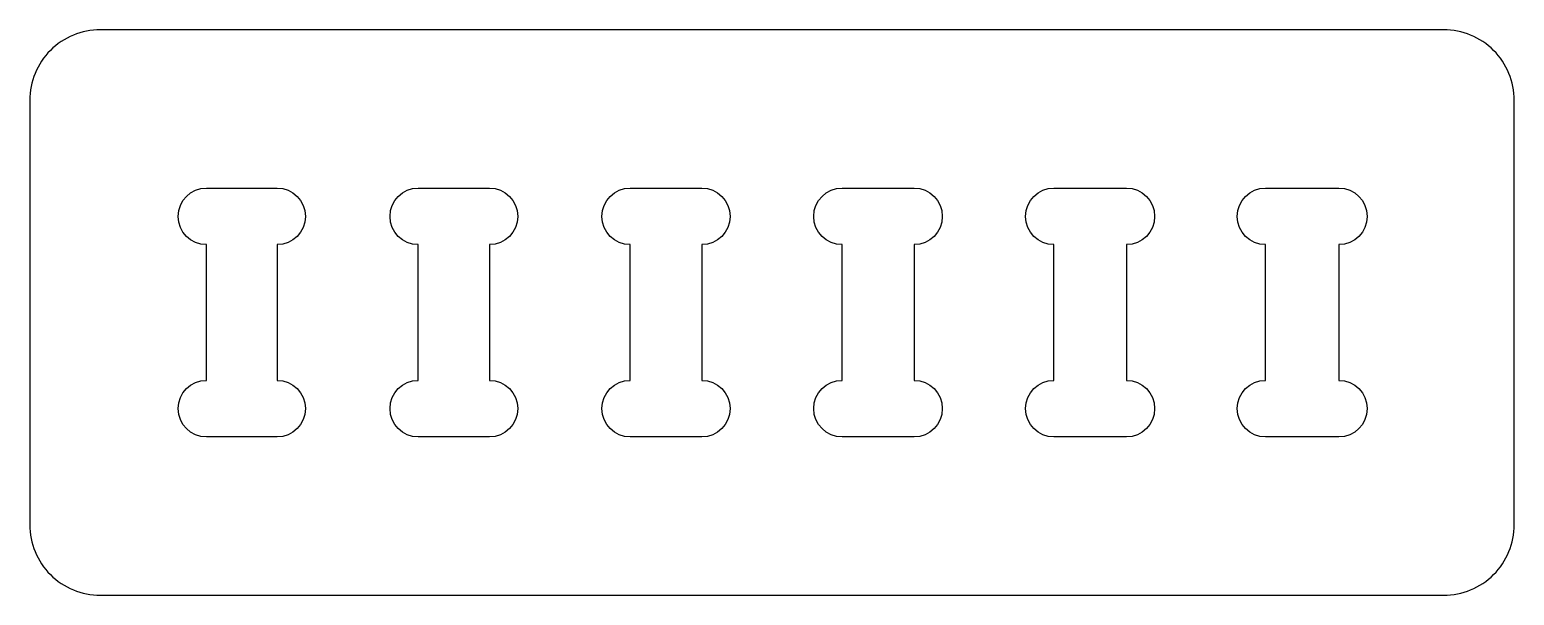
# Model space of a CAD drawing. Header units: millimetres. Extents: x -37 to 47, y -16 to 16.
import ezdxf

# ---------------------------------------------------------------- set-up
doc = ezdxf.new("R2010")
doc.units = ezdxf.units.MM
doc.layers.add('DECOUPE', color=7, linetype='Continuous')

msp = doc.modelspace()

# ---------------------------------------------------------------- linework, layer by layer
at = {"layer": 'DECOUPE'}
for points in [[(-37, 12), (-37, -12, 0.4142136), (-33, -16), (43, -16, 0.4142136), (47, -12), (47, 12, 0.4142136), (43, 16), (-33, 16, 0.4142136)], [(-27, -7.04, -1), (-27, -3.84), (-27, 3.84, -1), (-27, 7.04), (-23, 7.04, -1), (-23, 3.84), (-23, -3.84, -1), (-23, -7.04)], [(-15.0125, -7.04, -1), (-15.0125, -3.84), (-15.0125, 3.84, -1), (-15.0125, 7.04), (-10.9875, 7.04, -1), (-10.9875, 3.84), (-10.9875, -3.84, -1), (-10.9875, -7.04)], [(-3.025, -7.04, -1), (-3.025, -3.84), (-3.025, 3.84, -1), (-3.025, 7.04), (1.025, 7.04, -1), (1.025, 3.84), (1.025, -3.84, -1), (1.025, -7.04)], [(8.9625, -7.04, -1), (8.9625, -3.84), (8.9625, 3.84, -1), (8.9625, 7.04), (13.0375, 7.04, -1), (13.0375, 3.84), (13.0375, -3.84, -1), (13.0375, -7.04)], [(20.95, -7.04, -1), (20.95, -3.84), (20.95, 3.84, -1), (20.95, 7.04), (25.05, 7.04, -1), (25.05, 3.84), (25.05, -3.84, -1), (25.05, -7.04)], [(32.925, -7.04, -1), (32.925, -3.84), (32.925, 3.84, -1), (32.925, 7.04), (37.075, 7.04, -1), (37.075, 3.84), (37.075, -3.84, -1), (37.075, -7.04)]]:
    msp.add_lwpolyline(points, format="xyb", close=True, dxfattribs=at)

doc.saveas('drawing.dxf')
